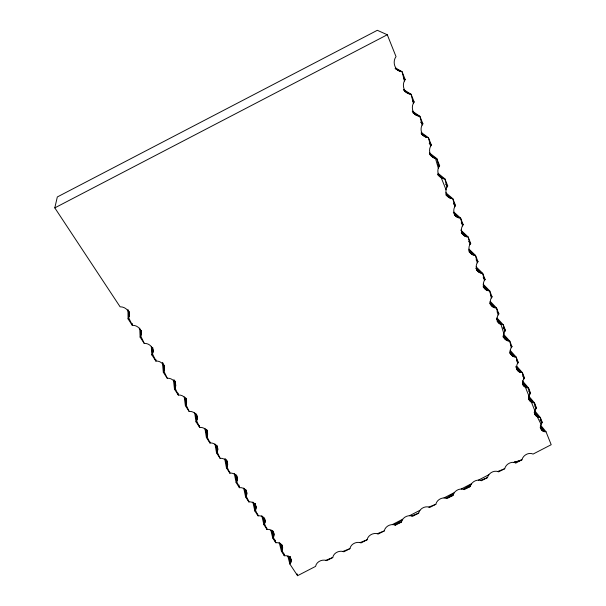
<?xml version="1.0" encoding="UTF-8"?>
<svg xmlns="http://www.w3.org/2000/svg" width="606" height="606" viewBox="0 0 606 606"><rect width="100%" height="100%" fill="white"/><g stroke="black" fill="none" stroke-linecap="round" stroke-linejoin="round"><path stroke-width="0.91" d="M540.726 425.314L546.014 431.752L551.195 444.713L533.098 454.061C528.69 451.947 523.031 455.257 521.91 459.833L515.873 462.954C511.464 460.878 505.783 464.128 504.692 468.733L498.655 471.847C494.246 469.801 488.542 472.998 487.474 477.619L481.437 480.74C477.036 478.725 471.301 481.868 470.264 486.512L464.234 489.625C459.833 487.648 454.068 490.731 453.053 495.397L447.023 498.511C442.63 496.564 436.843 499.594 435.85 504.283L429.828 507.396C425.435 505.48 419.625 508.457 418.655 513.161L412.633 516.274C408.247 514.396 402.407 517.312 401.467 522.039L395.445 525.152C391.059 523.304 385.189 526.175 384.28 530.917L378.258 534.022C373.879 532.212 367.986 535.022 367.1 539.787L361.078 542.9C356.707 541.12 350.783 543.877 349.92 548.657L343.905 551.771C339.534 550.021 333.58 552.725 332.755 557.528L326.732 560.633C322.377 558.914 316.393 561.573 315.582 566.39L297.561 575.7L289.88 564.065C293.365 560.247 288.979 554.785 284.403 555.755L281.411 551.225C284.911 547.324 280.464 541.779 275.806 542.741L272.753 538.105C276.268 534.128 271.753 528.493 267.026 529.432L263.905 524.698C267.435 520.637 262.86 514.918 258.05 515.827L254.853 510.994C258.406 506.843 253.755 501.026 248.869 501.919L245.604 496.973C249.172 492.731 244.453 486.83 239.484 487.701L236.143 482.634C239.726 478.301 234.939 472.301 229.879 473.15L226.462 467.968L227.667 464.863L227.144 461.083M437.964 173.24L444.925 178.906L447.728 185.921C443.857 190.398 446.44 198.813 452.856 198.738L455.583 205.57C451.743 209.941 454.28 218.213 460.583 218.077L463.249 224.743C459.439 229 461.931 237.128 468.127 236.938L470.726 243.445C466.946 247.596 469.392 255.588 475.483 255.346L478.02 261.686C474.271 265.739 476.68 273.594 482.664 273.306L485.141 279.502C481.422 283.449 483.785 291.175 489.678 290.842L492.095 296.887C488.406 300.743 490.731 308.348 496.526 307.969L498.882 313.878C495.223 317.635 497.511 325.119 503.215 324.695L505.518 330.467C501.882 334.141 504.131 341.504 509.744 341.042L512.002 346.677C508.396 350.268 510.608 357.517 516.13 357.017L518.335 362.524C514.759 366.032 516.933 373.167 522.38 372.629L524.531 378.023C520.978 381.447 523.122 388.469 528.485 387.901L530.591 393.173C527.068 396.521 529.174 403.437 534.454 402.838L536.515 407.997C533.022 411.269 535.098 418.087 540.294 417.451L542.317 422.496C538.848 425.7 540.893 432.411 546.014 431.752M227.667 463.795C227.318 460.151 223.44 458.007 220.046 458.257L216.554 452.955C220.175 448.425 215.228 442.221 209.987 443.016L206.411 437.585C210.047 432.949 205.025 426.647 199.692 427.412L196.026 421.852C199.677 417.11 194.571 410.701 189.14 411.429L185.383 405.732C189.057 400.884 183.868 394.362 178.338 395.059L174.49 389.219C178.172 384.257 172.899 377.621 167.264 378.28L163.317 372.296C167.021 367.213 161.658 360.456 155.916 361.085L151.871 354.949C155.583 349.745 150.129 342.867 144.273 343.45L140.13 337.163C143.857 331.823 138.312 324.824 132.343 325.361L128.086 318.915L129.101 316.491L129.199 311.492M129.267 315.203C129.472 310.355 124.692 306.666 120.094 306.803L54.805 207.881L57.32 196.958L377.326 30.3L387.287 34.754L396.029 56.623C391.976 61.903 394.877 71.296 402.036 71.637L405.232 79.628C401.21 84.764 404.05 93.983 411.073 94.248L414.186 102.028C410.194 107.02 412.981 116.064 419.875 116.254L422.905 123.829C418.943 128.692 421.678 137.57 428.442 137.691L431.389 145.069C427.465 149.796 430.146 158.514 436.79 158.567L439.661 165.756C435.767 170.362 438.396 178.921 444.925 178.906L446.97 187.133M402.111 520.145L394.498 524.811L401.467 522.039M453.75 493.481L446.107 498.155L453.053 495.397M470.976 484.58L463.317 489.262L470.264 486.512M54.805 207.881L387.287 34.754M392.37 524.569L402.679 519.244M409.58 515.683L419.897 510.35M444.024 497.897L454.341 492.564M461.249 488.997L471.574 483.664M478.482 480.096L488.807 474.763M428.897 507.04L435.85 504.283M411.694 515.926L418.655 513.161M377.303 533.689L384.28 530.917M360.115 542.567L367.1 539.787M342.928 551.437L349.92 548.657M325.755 560.315L332.755 557.528M514.994 462.583L521.91 459.833L514.009 462.355M497.761 471.476L504.692 468.733M480.535 480.369L487.474 477.619M395.695 68.122L402.036 71.637L404.444 80.977M395.104 68.349L400.619 71.425M395.68 68.963L399.271 70.97M403.634 78.712L405.232 79.628M403.581 89.627L411.073 94.248L413.406 103.346M403.52 90.021L405.103 90.998M404.861 91.067L409.686 94.044M404.74 91.461L408.361 93.604M412.678 101.066L414.186 102.028M412.254 111.133L419.875 116.254L422.132 125.124M413.194 112.481L418.504 116.064M412.663 112.58L417.201 115.648M414.489 113.981L415.996 115.004M420.602 122.245L422.905 123.829M421.215 132.464L428.442 137.691L430.631 146.334M421.337 133.335L427.094 137.509M421.162 133.547L422.685 134.661M422.23 134.502L425.813 137.107M422.049 134.547L423.579 135.661M421.776 134.403L424.632 136.486M429.215 143.455L431.389 145.069M429.457 152.917L436.79 158.567L438.903 166.991M429.624 153.886L435.464 158.401L438.343 168.316M429.684 154.522L434.207 158.014M430.563 155.492L433.04 157.416M438.191 164.597L439.661 165.756M438.07 174.225L443.622 178.755M437.54 174.422L442.38 178.384M438.161 175.339L441.236 177.8L446.046 189.776M445.63 184.179L447.728 185.921M445.804 192.723L452.856 198.738L454.841 206.767M445.948 193.784L451.568 198.594M446.145 194.632L450.349 198.238M445.993 194.814L447.387 196.003M447.13 195.874L449.228 197.677M446.137 195.132L448.228 196.927M453.462 203.73L455.583 205.57M453.879 212.1L460.583 218.077L462.507 225.909M453.303 212.562L459.318 217.948M454.121 214.016L458.121 217.599M455.023 215.266L457.015 217.062M454.712 215.138L456.038 216.334M461.227 222.917L463.249 224.743M460.674 230.03L468.127 236.938L469.991 244.589M461.477 231.795L466.878 236.817M461.658 232.719L465.696 236.484M461.257 232.825L464.613 235.961M461.499 233.136L462.832 234.386M468.688 241.529L470.726 243.445M469.029 249.149L475.483 255.346L477.293 262.815M468.802 249.983L474.256 255.232M469.014 250.975L473.089 254.914M469.309 251.785L472.021 254.406M469.044 251.755L471.074 253.717M476.081 259.8L478.02 261.686M476.157 266.86L482.664 273.306L484.421 280.601M476.263 268.041L481.452 273.2M475.778 268.382L480.308 272.897M476.672 269.829L479.255 272.405M476.392 269.806L478.323 271.738M483.187 277.54L485.141 279.502M483.118 284.153L489.678 290.842L491.375 297.97M483.247 285.396L488.481 290.744M483.437 286.441L487.353 290.456M483.065 286.638L486.315 289.979M483.338 287.191L485.406 289.327M490.777 295.539L492.095 296.887M490.262 301.417L496.526 307.969L498.177 314.938M489.731 301.977L495.344 307.878M489.875 303.015L494.231 307.598M489.731 303.5L493.216 307.136M490.322 304.417L492.314 306.507M497.003 311.885L498.882 313.878M496.912 317.938L503.215 324.695L504.813 331.512M496.397 318.536L502.048 324.611M496.564 319.62L500.957 324.346L503.912 333.755M497.45 321.195L499.95 323.899M497.079 321.172L499.064 323.286M502.995 327.74L505.518 330.467M503.412 334.095L509.744 341.042L511.305 347.708M503.548 335.406L508.601 340.966M503.109 335.845L507.517 340.708M503.389 336.807L506.533 340.277M503.109 336.678L505.662 339.678M510.729 345.276L512.002 346.677M503.048 336.86L504.934 338.936M510.078 350.245L516.13 357.017L517.645 363.532M510.176 351.525L515.002 356.942M509.722 351.957L513.941 356.699M509.957 352.897L512.964 356.283M509.707 352.995L512.108 355.699M516.517 360.479L518.335 362.524M516.903 366.388L522.38 372.629L523.842 379.015M515.804 366.327L521.266 372.569M515.971 367.478L520.213 372.334M516.835 369.152L519.251 371.925M522.705 375.925L524.531 378.023M516.501 369.274L518.41 371.364M522.372 380.81L528.485 387.901L529.909 394.15M522.508 382.174L527.379 387.848M522.698 383.363L526.349 387.62M522.97 384.393L525.402 387.226L529.023 396.233M528.758 391.029L530.591 393.173M522.751 384.552L524.569 386.681M522.667 384.575L523.879 385.992M528.614 395.945L534.454 402.838L535.84 408.952M528.705 397.271L533.371 402.785M528.682 398.225L532.348 402.573M534.765 405.914L536.515 407.997M528.977 399.293L531.417 402.187L534.954 410.997M528.697 399.543L530.598 401.657M535.022 411.133L540.294 417.451L541.643 423.442M534.545 411.785L539.226 417.405M534.128 412.277L538.219 417.201M539.969 419.67L542.317 422.496M534.969 414.019L537.295 416.83L541.12 424.435M534.75 414.209L536.492 416.314M534.659 414.254L535.825 415.655M540.264 425.995L544.953 431.714M540.446 427.222L543.961 431.51M540.135 427.578L543.052 431.154M541.097 429.222L542.264 430.654M514.797 461.454L515.873 462.954M144.273 343.45L140.744 336.012L140.463 329.687M167.264 378.28L163.931 371.198L163.181 363.1M189.14 411.429L185.989 404.672L185.057 397.544M220.046 458.257L217.145 451.947L215.88 444.796M394.695 523.478L395.445 525.152M297.084 573.89L297.561 575.7M290.274 556.808L290.978 559.49M290.183 556.816L291.122 560.391M289.91 556.853L291.085 561.323M289.456 556.891L290.857 562.262M288.592 556.02L290.456 563.186M287.789 555.997L289.88 564.065M281.972 544.832L282.646 547.483M281.714 544.9L282.616 548.438M283.722 553.081L284.403 555.755L281.987 550.331L280.199 543.234M281.048 544.074L282.388 549.392M279.184 542.347L281.411 551.225M273.374 531.53L273.821 533.363M273.306 531.545L273.988 534.303M272.882 530.894L273.957 535.272M275.162 540.09L275.806 542.741L273.329 537.196L271.617 530.174M272.45 530.985L273.738 536.242M270.837 530.197L272.753 538.105M264.534 518.054L265.133 520.827M266.595 527.599L267.026 529.432L264.481 523.773L262.777 516.486M264.246 518.175L265.11 521.811M263.602 517.342L264.89 522.804M261.777 515.577L263.905 524.698M255.27 503.457L256.08 507.048M257.641 514.017L258.05 515.827L255.444 510.055L253.823 502.851M255.043 503.563L256.065 508.055M254.626 503.669L255.846 509.063M252.838 501.973L254.853 510.994M246.445 491.186L246.824 492.958M248.483 500.132L248.869 501.919L246.195 496.019L244.672 488.906M245.854 489.55L246.809 493.981M245.453 489.686L246.597 495.011M243.71 488.072L245.604 496.973M238.938 485.05L239.484 487.701L236.734 481.664L235.234 474.286M236.787 475.687L237.355 478.543M236.408 474.99L237.347 479.588M236.007 475.112L237.135 480.641M234.28 473.4L236.143 482.634M229.522 471.317L229.879 473.15L227.053 466.976L225.493 458.795M226.795 460.333L227.667 464.863M226.243 459.583L227.462 465.931M224.735 458.871L226.462 467.968M217.433 446.925L217.751 448.705M216.956 445.334L217.759 449.796M216.6 445.531L217.554 450.887M214.971 444.001L216.554 452.955M209.691 441.244L209.987 443.016L207.01 436.562L205.798 429.146M207.078 430.321L207.6 433.252M206.851 429.745L207.616 434.366M206.502 429.927L207.411 435.479M204.904 428.306L206.411 437.585M199.412 425.579L199.692 427.412L196.624 420.806L195.549 413.534M196.935 415.618L197.208 417.428M196.549 414.034L197.23 418.564M196.215 414.254L197.033 419.7M194.693 412.747L196.026 421.852M186.186 398.407L186.565 401.225M186.072 398.218L186.587 402.384M185.694 398.21L186.398 403.543M184.232 396.816L185.383 405.732M178.119 393.196L178.338 395.059L175.096 388.135L174.164 379.841M175.339 381.871L175.657 384.621M175.195 381.628L175.687 385.802M174.77 380.545L175.498 386.992M173.46 379.985L174.49 389.219M164.309 365.812L164.476 367.6M164.264 366.13L164.514 368.812M163.832 364.638L164.332 370.024M162.423 362.388L163.317 372.296M155.772 359.199L155.916 361.085L152.485 353.821L152.03 347.314M152.803 347.692L153.06 351.397M152.553 347.988L152.886 352.631M151.295 346.564L151.871 354.949M141.175 330.467L141.319 333.527M140.94 330.285L141.145 334.792M139.736 328.104L140.13 337.163M132.29 323.468L132.343 325.361L128.699 317.741L128.578 310.272M129.017 311.84L129.101 316.491M127.942 309.56L128.086 318.915"/></g></svg>
